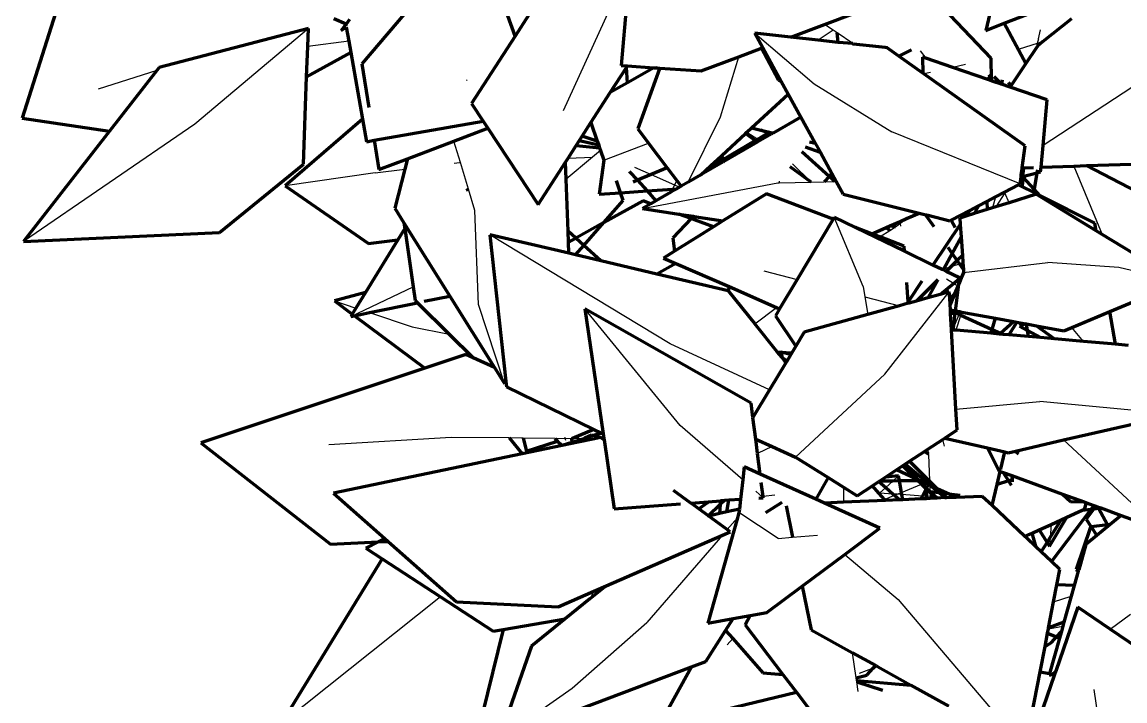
# Model space of a CAD drawing. Header units: millimetres. Extents: x 4307 to 31003, y 2809 to 20009.
# Drawn here: x 6797.6 to 6891.9, y 7904.8 to 7962.8 of the extents above; entities that cross this region are included whole.
import ezdxf

# ---------------------------------------------------------------- set-up
doc = ezdxf.new("R2010")
doc.units = ezdxf.units.MM
doc.layers.add('ProfileEdges', color=7, linetype='Continuous')

msp = doc.modelspace()

# ---------------------------------------------------------------- linework, layer by layer
for p, q in [((6843.88, 7955.271), (6848.56, 7965.477)), ((6866.927, 7962.119), (6866.183, 7962.619)), ((6822.078, 7962.285), (6812.373, 7954.099)), ((6860.224, 7961.874), (6865.312, 7957.56)), ((6866.927, 7962.119), (6865.645, 7961.275)), ((6867.262, 7961.894), (6866.927, 7962.119)), ((6868.624, 7960.979), (6867.262, 7961.894)), ((6884.48, 7961.396), (6884.665, 7962.156)), ((6825.532, 7961.18), (6822.021, 7960.739)), ((6884.381, 7960.984), (6882.832, 7960.501)), ((6884.381, 7960.984), (6884.284, 7960.583)), ((6884.48, 7961.396), (6884.381, 7960.984)), ((6884.837, 7961.126), (6884.381, 7960.984)), ((6857.313, 7954.738), (6858.861, 7959.863)), ((6874.357, 7960.378), (6874.846, 7959.741)), ((6809.129, 7958.695), (6804.116, 7957.08)), ((6878.251, 7959.195), (6877.151, 7958.948)), ((6835.653, 7957.876), (6835.597, 7957.823)), ((6875.265, 7958.524), (6874.694, 7958.395)), ((6875.629, 7957.838), (6875.364, 7957.92)), ((6865.312, 7957.56), (6871.961, 7953.461)), ((6892.472, 7957.246), (6884.871, 7952.293)), ((6812.373, 7954.099), (6797.71, 7944.085)), ((6854.541, 7949.154), (6857.313, 7954.738)), ((6859.554, 7953.405), (6860.497, 7952.829)), ((6882.914, 7948.998), (6871.961, 7953.461)), ((6835.064, 7950.822), (6834.506, 7952.656)), ((6847.328, 7951.035), (6851.154, 7952.483)), ((6860.497, 7952.829), (6860.699, 7952.706)), ((6846.349, 7951.28), (6844.107, 7949.393)), ((6844.272, 7951.196), (6846.349, 7951.28)), ((6847.043, 7951.864), (6846.349, 7951.28)), ((6827.788, 7949.937), (6830.306, 7950.245)), ((6834.524, 7950.763), (6834.987, 7950.819)), ((6834.987, 7950.819), (6835.064, 7950.822)), ((6835.752, 7948.563), (6835.064, 7950.822)), ((6849.962, 7950.418), (6851.361, 7949.8)), ((6863.454, 7950.707), (6865.048, 7949.147)), ((6887.5, 7950.52), (6889.936, 7944.677)), ((6827.788, 7949.937), (6820.091, 7948.822)), ((6851.361, 7949.8), (6853.379, 7948.909)), ((6853.569, 7949.28), (6853.379, 7948.909)), ((6836.315, 7946.715), (6835.752, 7948.563)), ((6850.641, 7946.904), (6862.205, 7949.08)), ((6853.19, 7948.539), (6853.07, 7948.305)), ((6853.379, 7948.909), (6853.19, 7948.539)), ((6853.379, 7948.909), (6853.797, 7948.724)), ((6862.205, 7949.08), (6862.325, 7949.083)), ((6862.317, 7949.226), (6862.325, 7949.083)), ((6862.325, 7949.083), (6865.048, 7949.147)), ((6865.048, 7949.147), (6866.155, 7949.173)), ((6866.155, 7949.173), (6867.071, 7949.195)), ((6867.071, 7949.195), (6867.202, 7949.198)), ((6880.799, 7947.887), (6880.56, 7946.955)), ((6881.609, 7948.239), (6880.837, 7947.041)), ((6881.609, 7948.239), (6881.582, 7948.299)), ((6881.983, 7947.397), (6881.609, 7948.239)), ((6836.627, 7938.695), (6836.315, 7946.715)), ((6869.505, 7940.235), (6867.014, 7946.153)), ((6872.684, 7945.625), (6872.373, 7945.383)), ((6872.684, 7945.625), (6872.665, 7945.796)), ((6873.206, 7946.031), (6872.684, 7945.625)), ((6872.711, 7945.377), (6872.684, 7945.625)), ((6853.008, 7935.336), (6837.586, 7944.662)), ((6870.825, 7944.516), (6870.375, 7944.799)), ((6871.765, 7944.994), (6870.948, 7944.469)), ((6872.263, 7945.313), (6871.765, 7944.994)), ((6872.373, 7945.383), (6872.263, 7945.313)), ((6876.238, 7941.696), (6876.386, 7941.745)), ((6876.386, 7941.745), (6877.033, 7941.959)), ((6877.033, 7941.959), (6877.719, 7942.186)), ((6877.719, 7942.186), (6878.02, 7942.286)), ((6878.079, 7941.425), (6885.294, 7942.287)), ((6891.348, 7941.861), (6885.294, 7942.287)), ((6896.606, 7940.613), (6891.348, 7941.861)), ((6860.998, 7941.578), (6863.848, 7940.845)), ((6877.223, 7940.501), (6876.626, 7940.876)), ((6825.693, 7937.672), (6831.029, 7940.221)), ((6869.505, 7940.235), (6869.651, 7939.352)), ((6873.404, 7939.027), (6873.235, 7940.571)), ((6877.591, 7940.271), (6877.223, 7940.501)), ((6824.309, 7939.002), (6826.137, 7938.396)), ((6869.651, 7939.352), (6872.6, 7938.594)), ((6869.651, 7939.352), (6869.902, 7937.846)), ((6871.335, 7932.748), (6876.862, 7939.775)), ((6873.426, 7938.823), (6873.404, 7939.027)), ((6827.311, 7938.007), (6830.945, 7936.803)), ((6838.835, 7931.942), (6836.627, 7938.695)), ((6853.862, 7928.363), (6845.71, 7938.329)), ((6860.236, 7937.038), (6862.077, 7938.457)), ((6877.716, 7937.846), (6877.818, 7938.079)), ((6877.845, 7937.788), (6877.93, 7938.058)), ((6877.213, 7936.694), (6877.716, 7937.846)), ((6877.439, 7936.499), (6877.845, 7937.788)), ((6830.945, 7936.803), (6834.122, 7936.154)), ((6877.139, 7936.525), (6877.213, 7936.694)), ((6888.324, 7935.547), (6887.321, 7936.737)), ((6861.491, 7931.401), (6853.008, 7935.336)), ((6871.335, 7932.748), (6863.716, 7925.671)), ((6877.423, 7929.749), (6884.604, 7930.403)), ((6892.721, 7929.66), (6884.604, 7930.403)), ((6859.199, 7923.721), (6853.862, 7928.363)), ((6834.284, 7927.344), (6823.818, 7926.712)), ((6839.246, 7927.298), (6834.284, 7927.344)), ((6840.429, 7927.287), (6839.246, 7927.298)), ((6843.137, 7927.262), (6840.429, 7927.287)), ((6843.986, 7927.223), (6843.137, 7927.262)), ((6844.579, 7927.218), (6844.079, 7927.253)), ((6845.181, 7927.242), (6844.648, 7927.247)), ((6845.136, 7926.981), (6845.156, 7927.097)), ((6845.156, 7927.097), (6845.181, 7927.242)), ((6845.61, 7927.238), (6845.181, 7927.242)), ((6846.532, 7927.23), (6845.716, 7927.271)), ((6847.338, 7927.222), (6847.22, 7927.223)), ((6876.44, 7926.612), (6876.294, 7927.18)), ((6886.634, 7927.129), (6894.887, 7919.485)), ((6861.704, 7926.578), (6860.466, 7925.985)), ((6875.031, 7926.345), (6875.066, 7925.934)), ((6875.066, 7925.934), (6875.07, 7925.89)), ((6875.07, 7925.89), (6875.168, 7923.633)), ((6872.514, 7924.06), (6872.027, 7923.62)), ((6867.803, 7923.095), (6867.829, 7921.812)), ((6871.423, 7923.075), (6870.887, 7922.591)), ((6872.027, 7923.62), (6871.423, 7923.075)), ((6872.77, 7922.644), (6874.475, 7923.347)), ((6874.475, 7923.347), (6874.552, 7923.379)), ((6874.552, 7923.379), (6874.751, 7923.461)), ((6874.751, 7923.461), (6874.898, 7923.522)), ((6874.898, 7923.522), (6875.168, 7923.633)), ((6875.172, 7923.527), (6875.183, 7923.281)), ((6875.183, 7923.281), (6875.206, 7922.743)), ((6857.3, 7921.928), (6856.15, 7921.77)), ((6860.951, 7922.197), (6860.315, 7922.751)), ((6861.936, 7922.415), (6860.938, 7922.304)), ((6870.887, 7922.591), (6870.842, 7922.594)), ((6870.887, 7922.591), (6870.863, 7922.569)), ((6872.058, 7922.511), (6870.887, 7922.591)), ((6871.32, 7922.046), (6872.182, 7922.401)), ((6872.393, 7922.488), (6872.058, 7922.511)), ((6872.182, 7922.401), (6872.393, 7922.488)), ((6872.393, 7922.488), (6872.77, 7922.644)), ((6872.803, 7922.461), (6872.393, 7922.488)), ((6874.563, 7922.341), (6872.803, 7922.461)), ((6874.909, 7922.317), (6874.563, 7922.341)), ((6875.226, 7922.296), (6874.909, 7922.317)), ((6875.208, 7922.702), (6875.211, 7922.629)), ((6875.211, 7922.629), (6875.226, 7922.296)), ((6875.226, 7922.296), (6875.233, 7922.125)), ((6875.578, 7922.272), (6875.226, 7922.296)), ((6875.7, 7922.264), (6875.578, 7922.272)), ((6876.449, 7922.213), (6875.7, 7922.264)), ((6856.15, 7921.77), (6854.918, 7921.632)), ((6858.75, 7920.481), (6857.882, 7919.48)), ((6862.221, 7918.721), (6858.878, 7920.939)), ((6885.559, 7919.915), (6885.481, 7918.805)), ((6857.471, 7919.006), (6850.996, 7911.538)), ((6862.221, 7918.721), (6863.458, 7918.827)), ((6863.458, 7918.827), (6865.602, 7919.011)), ((6883.449, 7918.77), (6883.651, 7919.045)), ((6885.481, 7918.805), (6885.428, 7918.049)), ((6867.93, 7917.357), (6872.478, 7913.517)), ((6887.918, 7916.041), (6887.704, 7916.069)), ((6833.369, 7913.727), (6819.744, 7902.895)), ((6846.22, 7913.706), (6846.124, 7913.565)), ((6846.48, 7914.205), (6846.22, 7913.706)), ((6872.478, 7913.517), (6883.357, 7900.755)), ((6885.778, 7913.291), (6887.285, 7913.784)), ((6890.62, 7910.959), (6892.357, 7912.263)), ((6844.635, 7905.927), (6850.996, 7911.538)), ((6885.333, 7910.986), (6886.567, 7911.225)), ((6858.349, 7910.169), (6857.862, 7909.628)), ((6868.897, 7906.807), (6868.584, 7908.96)), ((6870.361, 7907.628), (6869.161, 7907.173)), ((6870.73, 7907.768), (6870.361, 7907.628)), ((6885.391, 7907.032), (6885.99, 7907.481)), ((6838.376, 7901.563), (6844.635, 7905.927)), ((6868.93, 7906.576), (6868.897, 7906.807)), ((6868.946, 7906.465), (6868.93, 7906.576)), ((6869.065, 7905.646), (6868.946, 7906.465)), ((6890.187, 7899.399), (6889.24, 7905.804))]:
    msp.add_line(p, q)
at = {"layer": 'ProfileEdges', "lineweight": 211}
for p, q in [((6880.429, 7959.741), (6874.144, 7966.359)), ((6842.185, 7965.428), (6839.738, 7961.629)), ((6831.094, 7964.46), (6826.647, 7959.26)), ((6839.738, 7961.629), (6838.76, 7964.375)), ((6849.287, 7964.626), (6848.8, 7959.112)), ((6880.559, 7964.52), (6879.988, 7962.116)), ((6881.541, 7962.719), (6886.788, 7964.757)), ((6800.457, 7963.581), (6797.598, 7954.621)), ((6866.183, 7962.619), (6868.614, 7963.533)), ((6825.295, 7962.65), (6824.257, 7963.093)), ((6825.295, 7962.65), (6824.879, 7962.1)), ((6825.595, 7963.046), (6825.295, 7962.65)), ((6825.449, 7962.584), (6825.295, 7962.65)), ((6863.301, 7961.534), (6866.183, 7962.619)), ((6879.988, 7962.116), (6881.541, 7962.719)), ((6883.413, 7959.282), (6881.541, 7962.719)), ((6887.295, 7963.107), (6884.837, 7961.126)), ((6822.078, 7962.285), (6809.314, 7958.932)), ((6822.021, 7960.739), (6822.078, 7962.285)), ((6824.879, 7962.1), (6825.316, 7962.399)), ((6825.316, 7962.399), (6825.532, 7961.18)), ((6839.738, 7961.629), (6836.026, 7955.87)), ((6863.301, 7961.534), (6860.224, 7961.874)), ((6860.224, 7961.874), (6860.907, 7960.633)), ((6865.645, 7961.275), (6863.301, 7961.534)), ((6867.351, 7961.086), (6867.262, 7961.894)), ((6821.926, 7958.154), (6822.021, 7960.739)), ((6825.532, 7961.18), (6825.701, 7960.225)), ((6858.861, 7959.863), (6860.813, 7960.598)), ((6860.813, 7960.598), (6860.907, 7960.633)), ((6860.813, 7960.598), (6862.249, 7957.851)), ((6860.907, 7960.633), (6862.499, 7957.741)), ((6867.351, 7961.086), (6865.645, 7961.275)), ((6868.624, 7960.979), (6867.351, 7961.086)), ((6868.624, 7960.979), (6868.66, 7960.942)), ((6870.856, 7960.699), (6868.66, 7960.942)), ((6870.83, 7960.748), (6870.856, 7960.699)), ((6871.374, 7960.642), (6870.856, 7960.699)), ((6871.374, 7960.642), (6871.401, 7960.688)), ((6871.557, 7960.621), (6871.374, 7960.642)), ((6872.552, 7959.915), (6871.557, 7960.621)), ((6884.284, 7960.583), (6883.413, 7959.282)), ((6884.428, 7960.796), (6884.284, 7960.583)), ((6884.837, 7961.126), (6884.428, 7960.796)), ((6821.926, 7958.154), (6825.701, 7960.225)), ((6825.701, 7960.225), (6826.709, 7954.532)), ((6855.641, 7958.651), (6858.861, 7959.863)), ((6873.629, 7960.454), (6872.552, 7959.915)), ((6874.603, 7958.46), (6872.552, 7959.915)), ((6874.568, 7959.836), (6874.603, 7958.46)), ((6874.846, 7959.741), (6874.568, 7959.836)), ((6877.151, 7958.948), (6874.846, 7959.741)), ((6880.459, 7957.927), (6880.429, 7959.741)), ((6809.129, 7958.695), (6805.073, 7953.505)), ((6809.314, 7958.932), (6809.129, 7958.695)), ((6826.647, 7959.26), (6827.251, 7955.514)), ((6847.879, 7956.797), (6849.254, 7958.932)), ((6848.8, 7959.112), (6849.346, 7959.075)), ((6849.254, 7958.932), (6849.346, 7959.075)), ((6849.349, 7957.638), (6849.254, 7958.932)), ((6849.346, 7959.075), (6851.594, 7958.924)), ((6851.594, 7958.924), (6849.349, 7957.638)), ((6852.078, 7958.816), (6850.238, 7953.697)), ((6851.594, 7958.924), (6851.765, 7958.912)), ((6852.078, 7958.816), (6851.765, 7958.912)), ((6851.765, 7958.912), (6852.105, 7958.889)), ((6852.105, 7958.889), (6852.078, 7958.816)), ((6852.105, 7958.889), (6855.641, 7958.651)), ((6880.167, 7957.911), (6877.151, 7958.948)), ((6883.413, 7959.282), (6882.161, 7957.411)), ((6821.653, 7950.686), (6821.926, 7958.154)), ((6862.249, 7957.851), (6862.499, 7957.741)), ((6874.694, 7958.395), (6874.603, 7958.46)), ((6875.364, 7957.92), (6874.694, 7958.395)), ((6883.339, 7952.261), (6875.364, 7957.92)), ((6880.331, 7958.209), (6880.167, 7957.911)), ((6880.461, 7957.81), (6880.167, 7957.911)), ((6880.269, 7958.347), (6880.331, 7958.209)), ((6880.381, 7958.3), (6880.331, 7958.209)), ((6880.331, 7958.209), (6880.459, 7957.927)), ((6880.461, 7957.81), (6880.459, 7957.927)), ((6880.459, 7957.927), (6880.522, 7957.789)), ((6880.522, 7957.789), (6880.461, 7957.81)), ((6881.313, 7957.517), (6880.522, 7957.789)), ((6880.675, 7958.176), (6881.313, 7957.517)), ((6881.374, 7957.882), (6881.313, 7957.517)), ((6849.349, 7957.638), (6847.879, 7956.797)), ((6862.499, 7957.741), (6863.088, 7956.671)), ((6882.06, 7957.26), (6881.313, 7957.517)), ((6882.161, 7957.411), (6881.916, 7957.655)), ((6882.161, 7957.411), (6882.06, 7957.26)), ((6885.231, 7956.17), (6882.06, 7957.26)), ((6836.026, 7955.87), (6837.023, 7954.36)), ((6846.228, 7954.233), (6847.879, 7956.797)), ((6859.955, 7953.776), (6863.088, 7956.671)), ((6863.088, 7956.671), (6864.169, 7954.708)), ((6884.871, 7952.293), (6885.231, 7956.17)), ((6797.598, 7954.621), (6805.073, 7953.505)), ((6826.709, 7954.532), (6820.091, 7948.822)), ((6826.709, 7954.532), (6827.05, 7952.607)), ((6827.701, 7952.722), (6837.023, 7954.36)), ((6837.023, 7954.36), (6837.417, 7953.764)), ((6845.489, 7953.085), (6846.228, 7954.233)), ((6846.228, 7954.233), (6846.769, 7952.658)), ((6864.169, 7954.708), (6861.8, 7953.341)), ((6864.169, 7954.708), (6865.388, 7952.493)), ((6805.073, 7953.505), (6797.71, 7944.085)), ((6834.506, 7952.656), (6837.417, 7953.764)), ((6837.417, 7953.764), (6841.725, 7947.24)), ((6845.233, 7952.688), (6845.489, 7953.085)), ((6846.769, 7952.658), (6845.489, 7953.085)), ((6850.238, 7953.697), (6851.154, 7952.483)), ((6857.413, 7951.428), (6859.447, 7953.307)), ((6859.447, 7953.307), (6859.554, 7953.405)), ((6860.27, 7952.695), (6859.447, 7953.307)), ((6859.554, 7953.405), (6859.955, 7953.776)), ((6859.955, 7953.776), (6860.752, 7953.588)), ((6860.497, 7952.829), (6861.381, 7953.351)), ((6861.645, 7953.251), (6860.699, 7952.706)), ((6861.381, 7953.351), (6860.752, 7953.588)), ((6860.752, 7953.588), (6861.489, 7953.414)), ((6861.381, 7953.351), (6861.489, 7953.414)), ((6861.645, 7953.251), (6861.381, 7953.351)), ((6861.489, 7953.414), (6861.738, 7953.355)), ((6861.738, 7953.355), (6861.645, 7953.251)), ((6861.738, 7953.355), (6861.8, 7953.341)), ((6827.05, 7952.607), (6827.701, 7952.722)), ((6827.701, 7952.722), (6828.105, 7950.221)), ((6830.535, 7951.146), (6834.506, 7952.656)), ((6844.272, 7951.196), (6844.963, 7952.268)), ((6844.963, 7952.268), (6845.233, 7952.688)), ((6844.963, 7952.268), (6846.965, 7952.089)), ((6846.892, 7952.303), (6845.233, 7952.688)), ((6846.769, 7952.658), (6846.892, 7952.303)), ((6846.892, 7952.303), (6846.965, 7952.089)), ((6846.965, 7952.089), (6847.043, 7951.864)), ((6851.154, 7952.483), (6852.74, 7950.38)), ((6857.474, 7951.044), (6860.27, 7952.695)), ((6860.449, 7952.562), (6857.528, 7950.877)), ((6860.27, 7952.695), (6860.497, 7952.829)), ((6860.449, 7952.562), (6860.27, 7952.695)), ((6860.699, 7952.706), (6860.449, 7952.562)), ((6865.842, 7951.669), (6864.564, 7952.151)), ((6864.913, 7952.606), (6865.388, 7952.493)), ((6865.388, 7952.493), (6865.842, 7951.669)), ((6883.093, 7950.367), (6883.339, 7952.261)), ((6884.698, 7950.422), (6884.871, 7952.293)), ((6828.105, 7950.221), (6830.535, 7951.146)), ((6830.535, 7951.146), (6830.306, 7950.245)), ((6844.054, 7950.856), (6844.272, 7951.196)), ((6847.043, 7951.864), (6847.328, 7951.035)), ((6857.035, 7951.078), (6857.413, 7951.428)), ((6857.413, 7951.428), (6857.474, 7951.044)), ((6866.577, 7949.637), (6864.24, 7951.729)), ((6865.842, 7951.669), (6866.815, 7949.901)), ((6814.488, 7944.855), (6821.653, 7950.686)), ((6830.306, 7950.245), (6829.461, 7946.926)), ((6841.725, 7947.24), (6844.054, 7950.856)), ((6844.107, 7949.393), (6844.054, 7950.856)), ((6847.328, 7951.035), (6846.936, 7948.126)), ((6852.74, 7950.38), (6851.361, 7949.8)), ((6852.74, 7950.38), (6853.569, 7949.28)), ((6857.502, 7950.862), (6855.634, 7949.784)), ((6855.634, 7949.784), (6856.477, 7950.563)), ((6856.477, 7950.563), (6857.035, 7951.078)), ((6856.477, 7950.563), (6856.644, 7950.555)), ((6856.644, 7950.555), (6857.328, 7950.958)), ((6857.328, 7950.958), (6857.035, 7951.078)), ((6857.328, 7950.958), (6857.474, 7951.044)), ((6857.498, 7950.889), (6857.328, 7950.958)), ((6857.474, 7951.044), (6857.498, 7950.889)), ((6857.498, 7950.889), (6857.502, 7950.862)), ((6857.528, 7950.877), (6857.498, 7950.889)), ((6857.528, 7950.877), (6857.502, 7950.862)), ((6865.048, 7949.147), (6863.27, 7950.467)), ((6883.015, 7949.77), (6883.084, 7950.299)), ((6883.084, 7950.299), (6883.233, 7950.371)), ((6883.084, 7950.299), (6883.093, 7950.367)), ((6883.093, 7950.367), (6883.233, 7950.371)), ((6883.148, 7949.623), (6883.233, 7950.371)), ((6883.233, 7950.371), (6884.065, 7950.4)), ((6884.662, 7950.03), (6884.698, 7950.422)), ((6884.698, 7950.422), (6887.5, 7950.52)), ((6887.5, 7950.52), (6888.594, 7950.558)), ((6888.594, 7950.558), (6896.24, 7950.823)), ((6888.594, 7950.558), (6897.453, 7945.973)), ((6844.267, 7944.972), (6844.107, 7949.393)), ((6849.499, 7950.067), (6850.193, 7949.308)), ((6850.193, 7949.308), (6849.844, 7949.161)), ((6851.361, 7949.8), (6850.193, 7949.308)), ((6850.193, 7949.308), (6851.026, 7948.396)), ((6853.569, 7949.28), (6853.93, 7948.801)), ((6855.634, 7949.784), (6854.541, 7949.154)), ((6866.577, 7949.637), (6866.155, 7949.173)), ((6866.815, 7949.901), (6866.577, 7949.637)), ((6867.071, 7949.195), (6866.577, 7949.637)), ((6866.815, 7949.901), (6867.202, 7949.198)), ((6882.914, 7948.998), (6882.99, 7949.581)), ((6882.99, 7949.581), (6883.015, 7949.77)), ((6882.99, 7949.581), (6883.148, 7949.623)), ((6883.148, 7949.623), (6883.015, 7949.77)), ((6883.127, 7948.753), (6883.182, 7949.585)), ((6883.148, 7949.623), (6884.356, 7949.948)), ((6883.182, 7949.585), (6883.148, 7949.623)), ((6884.106, 7948.564), (6883.182, 7949.585)), ((6884.356, 7949.948), (6884.106, 7948.564)), ((6884.4, 7950.192), (6884.356, 7949.948)), ((6884.356, 7949.948), (6884.662, 7950.03)), ((6820.091, 7948.822), (6827.211, 7943.919)), ((6835.752, 7948.563), (6835.547, 7948.449)), ((6848.765, 7948.247), (6848.422, 7949.251)), ((6848.765, 7948.247), (6851.026, 7948.396)), ((6851.026, 7948.396), (6853.19, 7948.539)), ((6851.026, 7948.396), (6851.786, 7947.565)), ((6853.513, 7948.561), (6853.07, 7948.305)), ((6853.19, 7948.539), (6853.513, 7948.561)), ((6853.797, 7948.724), (6853.513, 7948.561)), ((6853.93, 7948.801), (6853.797, 7948.724)), ((6854.541, 7949.154), (6853.93, 7948.801)), ((6867.202, 7949.198), (6867.786, 7948.137)), ((6881.582, 7948.299), (6882.78, 7948.928)), ((6882.78, 7948.928), (6882.914, 7948.998)), ((6883.127, 7948.753), (6882.78, 7948.928)), ((6884.055, 7948.286), (6883.127, 7948.753)), ((6884.106, 7948.564), (6884.055, 7948.286)), ((6884.609, 7948.007), (6884.106, 7948.564)), ((6846.936, 7948.126), (6848.765, 7948.247)), ((6847.323, 7945.698), (6848.989, 7947.594)), ((6850.681, 7947.558), (6847.323, 7945.698)), ((6848.989, 7947.594), (6848.765, 7948.247)), ((6851.347, 7947.311), (6850.681, 7947.558)), ((6851.786, 7947.565), (6851.347, 7947.311)), ((6853.07, 7948.305), (6851.786, 7947.565)), ((6861.228, 7948.163), (6857.513, 7945.843)), ((6866.922, 7945.999), (6861.228, 7948.163)), ((6867.786, 7948.137), (6874.294, 7946.505)), ((6879.357, 7947.13), (6880.063, 7947.501)), ((6880.063, 7947.501), (6880.799, 7947.887)), ((6880.063, 7947.501), (6880.086, 7946.808)), ((6880.799, 7947.887), (6881.582, 7948.299)), ((6881.983, 7947.397), (6880.837, 7947.041)), ((6884.295, 7948.114), (6881.983, 7947.397)), ((6884.609, 7948.007), (6884.055, 7948.286)), ((6889.412, 7944.996), (6884.295, 7948.114)), ((6889.3, 7945.646), (6884.609, 7948.007)), ((6829.461, 7946.926), (6830.235, 7945.689)), ((6851.347, 7947.311), (6850.641, 7946.904)), ((6850.641, 7946.904), (6853.743, 7946.425)), ((6873.206, 7946.031), (6874.294, 7946.505)), ((6874.294, 7946.505), (6874.842, 7946.368)), ((6877.01, 7945.897), (6878.61, 7946.737)), ((6878.61, 7946.737), (6878.279, 7946.247)), ((6878.992, 7946.469), (6878.279, 7946.247)), ((6878.61, 7946.737), (6879.357, 7947.13)), ((6879.357, 7947.13), (6878.992, 7946.469)), ((6880.086, 7946.808), (6878.992, 7946.469)), ((6880.56, 7946.955), (6880.086, 7946.808)), ((6880.837, 7947.041), (6880.56, 7946.955)), ((6830.235, 7945.689), (6830.305, 7945.205)), ((6830.235, 7945.689), (6834.154, 7939.425)), ((6847.323, 7945.698), (6844.929, 7944.372)), ((6845.613, 7943.753), (6847.323, 7945.698)), ((6854.788, 7946.038), (6853.224, 7944.39)), ((6854.788, 7946.038), (6853.743, 7946.425)), ((6853.743, 7946.425), (6854.975, 7946.235)), ((6854.975, 7946.235), (6854.788, 7946.038)), ((6855.073, 7945.932), (6854.788, 7946.038)), ((6854.975, 7946.235), (6855.042, 7946.224)), ((6855.073, 7945.932), (6855.042, 7946.224)), ((6855.042, 7946.224), (6857.513, 7945.843)), ((6856.695, 7945.332), (6855.073, 7945.932)), ((6857.513, 7945.843), (6856.695, 7945.332)), ((6866.922, 7945.999), (6863.848, 7940.845)), ((6867.014, 7946.153), (6866.922, 7945.999)), ((6868.845, 7945.268), (6867.014, 7946.153)), ((6871.781, 7945.411), (6872.665, 7945.796)), ((6872.665, 7945.796), (6873.206, 7946.031)), ((6874.914, 7946.242), (6874.842, 7946.368)), ((6874.842, 7946.368), (6874.911, 7946.351)), ((6874.911, 7946.351), (6874.914, 7946.242)), ((6874.911, 7946.351), (6875.042, 7946.318)), ((6874.914, 7946.242), (6875.042, 7946.318)), ((6875.56, 7945.323), (6874.914, 7946.242)), ((6875.042, 7946.318), (6876.916, 7945.848)), ((6877.796, 7945.532), (6875.46, 7942.072)), ((6876.916, 7945.848), (6877.01, 7945.897)), ((6877.361, 7945.289), (6877.01, 7945.897)), ((6878.279, 7946.247), (6877.758, 7946.086)), ((6877.758, 7946.086), (6877.796, 7945.532)), ((6877.796, 7945.532), (6877.871, 7944.438)), ((6889.412, 7944.996), (6889.3, 7945.646)), ((6797.71, 7944.085), (6814.488, 7944.855)), ((6830.305, 7945.205), (6829.707, 7944.228)), ((6830.305, 7945.205), (6831.029, 7940.221)), ((6837.586, 7944.662), (6838.962, 7932.143)), ((6844.336, 7943.074), (6837.586, 7944.662)), ((6844.302, 7944.025), (6844.267, 7944.972)), ((6844.929, 7944.372), (6844.267, 7944.972)), ((6856.695, 7945.332), (6855.236, 7944.421)), ((6870.238, 7944.739), (6868.845, 7945.268)), ((6873.022, 7943.25), (6868.845, 7945.268)), ((6870.238, 7944.739), (6870.375, 7944.799)), ((6870.825, 7944.516), (6870.238, 7944.739)), ((6870.375, 7944.799), (6871.457, 7945.27)), ((6871.457, 7945.27), (6871.781, 7945.411)), ((6871.765, 7944.994), (6871.457, 7945.27)), ((6872.263, 7945.313), (6871.781, 7945.411)), ((6889.936, 7944.677), (6889.412, 7944.996)), ((6896.606, 7940.613), (6889.936, 7944.677)), ((6829.707, 7944.228), (6826.957, 7939.736)), ((6827.211, 7943.919), (6829.707, 7944.228)), ((6844.929, 7944.372), (6844.302, 7944.025)), ((6844.336, 7943.074), (6844.302, 7944.025)), ((6844.901, 7942.942), (6845.613, 7943.753)), ((6845.613, 7943.753), (6844.929, 7944.372)), ((6847.072, 7942.431), (6845.613, 7943.753)), ((6853.224, 7944.39), (6853.383, 7943.264)), ((6854.869, 7944.192), (6853.383, 7943.264)), ((6854.812, 7944.255), (6854.869, 7944.192)), ((6855.236, 7944.421), (6854.869, 7944.192)), ((6855.236, 7944.421), (6855.228, 7944.488)), ((6870.948, 7944.469), (6870.825, 7944.516)), ((6872.99, 7943.693), (6870.948, 7944.469)), ((6873.022, 7943.25), (6872.99, 7943.693)), ((6877.871, 7944.438), (6877.114, 7943.065)), ((6877.871, 7944.438), (6877.978, 7942.898)), ((6844.901, 7942.942), (6844.336, 7943.074)), ((6847.072, 7942.431), (6844.901, 7942.942)), ((6853.383, 7943.264), (6852.432, 7942.67)), ((6852.432, 7942.67), (6853.475, 7942.215)), ((6875.46, 7942.072), (6873.022, 7943.25)), ((6877.114, 7943.065), (6876.386, 7941.745)), ((6877.114, 7943.065), (6876.765, 7943.573)), ((6877.533, 7942.457), (6877.114, 7943.065)), ((6877.978, 7942.898), (6877.533, 7942.457)), ((6877.978, 7942.898), (6878.02, 7942.286)), ((6851.869, 7941.303), (6847.072, 7942.431)), ((6853.475, 7942.215), (6851.869, 7941.303)), ((6853.475, 7942.215), (6858.032, 7940.225)), ((6876.238, 7941.696), (6875.46, 7942.072)), ((6876.386, 7941.745), (6876.333, 7941.65)), ((6877.033, 7941.959), (6876.595, 7941.523)), ((6877.533, 7942.457), (6877.033, 7941.959)), ((6877.719, 7942.186), (6877.533, 7942.457)), ((6878.061, 7941.69), (6877.719, 7942.186)), ((6878.02, 7942.286), (6878.061, 7941.69)), ((6857.97, 7939.867), (6851.869, 7941.303)), ((6863.848, 7940.845), (6862.352, 7938.338)), ((6875.876, 7940.808), (6874.055, 7938.997)), ((6875.876, 7940.808), (6875.017, 7939.264)), ((6876.333, 7941.65), (6876.238, 7941.696)), ((6876.595, 7941.523), (6876.333, 7941.65)), ((6877.729, 7940.975), (6876.595, 7941.523)), ((6877.223, 7940.501), (6877.721, 7940.912)), ((6877.937, 7941.09), (6877.665, 7940.447)), ((6877.665, 7940.447), (6877.721, 7940.912)), ((6877.721, 7940.912), (6877.937, 7941.09)), ((6877.721, 7940.912), (6877.729, 7940.975)), ((6878.079, 7941.425), (6877.937, 7941.09)), ((6878.061, 7941.69), (6878.079, 7941.425)), ((6831.029, 7940.221), (6831.201, 7939.036)), ((6858.032, 7940.225), (6857.97, 7939.867)), ((6857.97, 7939.867), (6860.236, 7937.038)), ((6858.032, 7940.225), (6862.077, 7938.457)), ((6873.336, 7938.927), (6873.235, 7940.571)), ((6874.524, 7940.687), (6873.404, 7939.027)), ((6876.079, 7939.558), (6877.223, 7940.501)), ((6877.591, 7940.271), (6877.311, 7939.61)), ((6877.389, 7938.158), (6877.665, 7940.447)), ((6877.665, 7940.447), (6877.591, 7940.271)), ((6890.596, 7938.104), (6896.606, 7940.613)), ((6826.957, 7939.736), (6824.309, 7939.002)), ((6824.309, 7939.002), (6825.82, 7937.879)), ((6826.957, 7939.736), (6826.137, 7938.396)), ((6831.201, 7939.036), (6831.388, 7938.852)), ((6831.97, 7938.972), (6834.154, 7939.425)), ((6834.154, 7939.425), (6837.974, 7933.319)), ((6873.404, 7939.027), (6873.336, 7938.927)), ((6873.345, 7938.801), (6873.336, 7938.927)), ((6874.055, 7938.997), (6873.426, 7938.823)), ((6875.017, 7939.264), (6874.055, 7938.997)), ((6876.079, 7939.558), (6875.017, 7939.264)), ((6876.862, 7939.775), (6876.079, 7939.558)), ((6876.893, 7939.227), (6876.862, 7939.775)), ((6876.893, 7939.227), (6877.311, 7939.61)), ((6876.923, 7938.693), (6876.893, 7939.227)), ((6877.311, 7939.61), (6876.923, 7938.693)), ((6826.137, 7938.396), (6825.82, 7937.879)), ((6826.01, 7937.738), (6827.311, 7938.007)), ((6827.311, 7938.007), (6831.388, 7938.852)), ((6831.388, 7938.852), (6834.122, 7936.154)), ((6859.914, 7930.283), (6845.71, 7938.329)), ((6845.71, 7938.329), (6847.277, 7927.641)), ((6862.352, 7938.338), (6861.995, 7937.739)), ((6862.077, 7938.457), (6862.352, 7938.338)), ((6872.6, 7938.594), (6869.902, 7937.846)), ((6873.345, 7938.801), (6872.6, 7938.594)), ((6873.426, 7938.823), (6873.345, 7938.801)), ((6876.948, 7938.239), (6876.923, 7938.693)), ((6876.951, 7938.192), (6876.948, 7938.239)), ((6876.948, 7938.239), (6877.389, 7938.158)), ((6876.966, 7937.912), (6876.951, 7938.192)), ((6876.951, 7938.192), (6877.371, 7938.009)), ((6876.966, 7937.912), (6877.371, 7938.009)), ((6877.213, 7936.694), (6877.371, 7938.009)), ((6877.371, 7938.009), (6877.389, 7938.158)), ((6877.371, 7938.009), (6877.731, 7938.095)), ((6877.371, 7938.009), (6877.716, 7937.846)), ((6877.389, 7938.158), (6877.731, 7938.095)), ((6877.731, 7938.095), (6877.818, 7938.079)), ((6877.818, 7938.079), (6877.93, 7938.058)), ((6877.93, 7938.058), (6880.818, 7937.526)), ((6887.321, 7936.737), (6890.596, 7938.104)), ((6891.076, 7935.306), (6890.596, 7938.104)), ((6825.82, 7937.879), (6825.693, 7937.672)), ((6825.693, 7937.672), (6826.01, 7937.738)), ((6826.01, 7937.738), (6832.028, 7933.262)), ((6862.153, 7934.646), (6860.236, 7937.038)), ((6861.995, 7937.739), (6863.739, 7935.144)), ((6869.902, 7937.846), (6864.456, 7936.337)), ((6877.044, 7936.533), (6876.966, 7937.912)), ((6877.716, 7937.846), (6877.845, 7937.788)), ((6877.845, 7937.788), (6880.529, 7936.573)), ((6880.529, 7936.573), (6880.818, 7937.526)), ((6880.818, 7937.526), (6882.353, 7937.243)), ((6881.237, 7936.252), (6882.353, 7937.243)), ((6882.619, 7937.193), (6881.951, 7936.104)), ((6882.353, 7937.243), (6882.619, 7937.193)), ((6882.619, 7937.193), (6883.362, 7937.057)), ((6883.362, 7937.057), (6882.868, 7936.859)), ((6883.362, 7937.057), (6883.464, 7937.038)), ((6883.552, 7936.479), (6883.464, 7937.038)), ((6883.464, 7937.038), (6884.326, 7936.879)), ((6834.122, 7936.154), (6836.148, 7934.156)), ((6864.456, 7936.337), (6863.739, 7935.144)), ((6877.423, 7929.749), (6877.044, 7936.533)), ((6877.139, 7936.525), (6877.044, 7936.533)), ((6877.192, 7936.52), (6877.139, 7936.525)), ((6877.192, 7936.52), (6877.213, 7936.694)), ((6877.439, 7936.499), (6877.192, 7936.52)), ((6880.427, 7936.237), (6877.439, 7936.499)), ((6880.427, 7936.237), (6880.529, 7936.573)), ((6881.149, 7936.174), (6880.427, 7936.237)), ((6880.529, 7936.573), (6881.237, 7936.252)), ((6881.149, 7936.174), (6881.237, 7936.252)), ((6881.472, 7936.146), (6881.149, 7936.174)), ((6881.237, 7936.252), (6881.472, 7936.146)), ((6881.951, 7936.104), (6881.472, 7936.146)), ((6883.634, 7935.957), (6881.951, 7936.104)), ((6882.868, 7936.859), (6883.552, 7936.479)), ((6883.552, 7936.479), (6884.652, 7935.868)), ((6883.634, 7935.957), (6883.552, 7936.479)), ((6884.326, 7936.879), (6885.845, 7935.764)), ((6884.326, 7936.879), (6886.638, 7936.452)), ((6886.638, 7936.452), (6887.321, 7936.737)), ((6863.739, 7935.144), (6863.391, 7934.564)), ((6884.652, 7935.868), (6883.634, 7935.957)), ((6885.845, 7935.764), (6884.652, 7935.868)), ((6888.324, 7935.547), (6885.845, 7935.764)), ((6891.076, 7935.306), (6888.324, 7935.547)), ((6892.186, 7935.209), (6891.076, 7935.306)), ((6835.545, 7934.433), (6832.028, 7933.262)), ((6836.148, 7934.156), (6835.545, 7934.433)), ((6862.153, 7934.646), (6862.46, 7934.626)), ((6862.563, 7934.177), (6862.153, 7934.646)), ((6862.46, 7934.626), (6862.563, 7934.177)), ((6863.303, 7934.417), (6862.46, 7934.626)), ((6862.46, 7934.626), (6863.391, 7934.564)), ((6862.563, 7934.177), (6862.99, 7933.896)), ((6862.889, 7933.728), (6862.563, 7934.177)), ((6863.303, 7934.417), (6862.99, 7933.896)), ((6863.391, 7934.564), (6863.303, 7934.417)), ((6832.028, 7933.262), (6812.892, 7926.895)), ((6837.974, 7933.319), (6836.148, 7934.156)), ((6837.974, 7933.319), (6838.835, 7931.942)), ((6862.889, 7933.728), (6861.491, 7931.401)), ((6862.99, 7933.896), (6862.889, 7933.728)), ((6838.835, 7931.942), (6838.962, 7932.143)), ((6838.962, 7932.143), (6839.015, 7931.662)), ((6839.015, 7931.662), (6846.469, 7928.034)), ((6861.491, 7931.401), (6860.074, 7929.04)), ((6860.074, 7929.04), (6859.914, 7930.283)), ((6877.522, 7927.991), (6877.423, 7929.749)), ((6860.309, 7927.207), (6860.074, 7929.04)), ((6886.634, 7927.129), (6893.395, 7928.677)), ((6846.469, 7928.034), (6844.648, 7927.247)), ((6847.133, 7927.711), (6846.445, 7927.498)), ((6846.469, 7928.034), (6847.133, 7927.711)), ((6847.133, 7927.711), (6847.277, 7927.641)), ((6847.277, 7927.641), (6847.334, 7927.249)), ((6876.468, 7927.295), (6877.522, 7927.991)), ((6812.892, 7926.895), (6823.953, 7918.22)), ((6839.246, 7927.298), (6840.353, 7925.944)), ((6843.755, 7926.652), (6840.353, 7925.944)), ((6840.429, 7927.287), (6840.72, 7926.174)), ((6840.72, 7926.174), (6843.375, 7927.027)), ((6843.137, 7927.262), (6843.375, 7927.027)), ((6843.375, 7927.027), (6843.755, 7926.652)), ((6844.597, 7926.924), (6843.755, 7926.652)), ((6844.603, 7926.828), (6843.755, 7926.652)), ((6843.986, 7927.223), (6844.079, 7927.253)), ((6844.648, 7927.247), (6844.579, 7927.218)), ((6844.579, 7927.218), (6844.597, 7926.924)), ((6845.156, 7927.097), (6844.597, 7926.924)), ((6844.597, 7926.924), (6844.603, 7926.828)), ((6845.128, 7926.938), (6844.603, 7926.828)), ((6846.532, 7927.23), (6845.128, 7926.938)), ((6845.128, 7926.938), (6845.136, 7926.981)), ((6845.61, 7927.238), (6845.136, 7926.981)), ((6845.61, 7927.238), (6845.156, 7927.097)), ((6845.65, 7927.238), (6845.61, 7927.238)), ((6845.716, 7927.271), (6845.65, 7927.238)), ((6846.268, 7927.547), (6845.716, 7927.271)), ((6846.445, 7927.498), (6845.716, 7927.271)), ((6846.445, 7927.498), (6846.268, 7927.547)), ((6847.054, 7927.327), (6846.445, 7927.498)), ((6847.054, 7927.327), (6846.532, 7927.23)), ((6847.092, 7927.317), (6847.054, 7927.327)), ((6847.334, 7927.249), (6847.092, 7927.317)), ((6847.22, 7927.223), (6847.092, 7927.317)), ((6847.352, 7927.128), (6847.22, 7927.223)), ((6847.334, 7927.249), (6847.338, 7927.222)), ((6847.338, 7927.222), (6847.352, 7927.128)), ((6847.352, 7927.128), (6848.212, 7921.259)), ((6860.309, 7927.207), (6861.704, 7926.578)), ((6860.466, 7925.985), (6860.309, 7927.207)), ((6875.031, 7926.345), (6876.294, 7927.18)), ((6876.294, 7927.18), (6876.468, 7927.295)), ((6876.468, 7927.295), (6880.113, 7926.45)), ((6882.51, 7926.186), (6886.634, 7927.129)), ((6840.353, 7925.944), (6824.226, 7922.589)), ((6860.692, 7924.221), (6860.466, 7925.985)), ((6861.704, 7926.578), (6863.716, 7925.671)), ((6873.468, 7925.314), (6874.737, 7926.151)), ((6874.737, 7926.151), (6875.031, 7926.345)), ((6874.737, 7926.151), (6875.066, 7925.934)), ((6875.066, 7925.934), (6875.105, 7925.909)), ((6880.113, 7926.45), (6881.113, 7924.476)), ((6880.113, 7926.45), (6881.617, 7926.102)), ((6881.269, 7924.663), (6881.617, 7926.102)), ((6881.617, 7926.102), (6881.879, 7926.041)), ((6881.879, 7926.041), (6882.51, 7926.186)), ((6882.51, 7926.186), (6882.763, 7925.955)), ((6859.327, 7924.838), (6859.199, 7923.721)), ((6860.692, 7924.221), (6859.327, 7924.838)), ((6863.716, 7925.671), (6866.491, 7923.922)), ((6872.346, 7924.573), (6872.865, 7924.915)), ((6872.865, 7924.915), (6873.08, 7925.057)), ((6874.002, 7923.807), (6872.865, 7924.915)), ((6873.08, 7925.057), (6873.468, 7925.314)), ((6873.08, 7925.057), (6873.33, 7924.567)), ((6874.738, 7923.657), (6873.08, 7925.057)), ((6875.123, 7923.662), (6873.468, 7925.314)), ((6865.448, 7922.072), (6860.692, 7924.221)), ((6866.491, 7923.922), (6865.448, 7922.072)), ((6866.491, 7923.922), (6867.803, 7923.095)), ((6870.88, 7923.604), (6871.413, 7923.956)), ((6871.413, 7923.956), (6872.346, 7924.573)), ((6872.514, 7924.06), (6871.413, 7923.956)), ((6874.002, 7923.807), (6872.346, 7924.573)), ((6872.592, 7923.628), (6872.514, 7924.06)), ((6873.33, 7924.567), (6874.21, 7923.712)), ((6874.165, 7923.649), (6874.002, 7923.807)), ((6874.21, 7923.712), (6874.002, 7923.807)), ((6880.945, 7923.323), (6881.215, 7924.439)), ((6881.113, 7924.476), (6881.215, 7924.439)), ((6881.215, 7924.439), (6881.468, 7924.347)), ((6881.254, 7924.602), (6881.269, 7924.663)), ((6881.269, 7924.663), (6881.288, 7924.633)), ((6881.468, 7924.347), (6881.922, 7923.626)), ((6881.468, 7924.347), (6882.204, 7924.08)), ((6882.204, 7924.08), (6882.223, 7923.719)), ((6882.204, 7924.08), (6886.534, 7922.512)), ((6859.199, 7923.721), (6859.007, 7922.053)), ((6860.938, 7922.304), (6860.786, 7923.483)), ((6867.803, 7923.095), (6868.983, 7922.351)), ((6868.983, 7922.351), (6870.296, 7923.218)), ((6870.296, 7923.218), (6870.85, 7923.584)), ((6870.842, 7922.594), (6870.296, 7923.218)), ((6870.85, 7923.584), (6870.88, 7923.604)), ((6870.85, 7923.584), (6871.423, 7923.075)), ((6872.027, 7923.62), (6870.88, 7923.604)), ((6871.423, 7923.075), (6872.058, 7922.511)), ((6872.592, 7923.628), (6872.027, 7923.62)), ((6874.165, 7923.649), (6872.592, 7923.628)), ((6872.77, 7922.644), (6872.592, 7923.628)), ((6874.272, 7923.651), (6874.165, 7923.649)), ((6874.475, 7923.347), (6874.165, 7923.649)), ((6874.21, 7923.712), (6874.272, 7923.651)), ((6874.339, 7923.652), (6874.272, 7923.651)), ((6874.272, 7923.651), (6874.552, 7923.379)), ((6874.738, 7923.657), (6874.339, 7923.652)), ((6874.751, 7923.461), (6874.339, 7923.652)), ((6874.878, 7922.954), (6874.475, 7923.347)), ((6874.552, 7923.379), (6874.915, 7923.026)), ((6874.563, 7922.341), (6874.878, 7922.954)), ((6875.123, 7923.662), (6874.738, 7923.657)), ((6874.898, 7923.522), (6874.738, 7923.657)), ((6875.088, 7923.362), (6874.751, 7923.461)), ((6874.878, 7922.954), (6874.915, 7923.026)), ((6875.126, 7922.712), (6874.878, 7922.954)), ((6875.088, 7923.362), (6874.898, 7923.522)), ((6874.915, 7923.026), (6875.088, 7923.362)), ((6874.915, 7923.026), (6875.206, 7922.743)), ((6875.088, 7923.362), (6875.172, 7923.527)), ((6875.183, 7923.281), (6875.088, 7923.362)), ((6875.168, 7923.633), (6875.123, 7923.662)), ((6875.243, 7923.664), (6875.168, 7923.633)), ((6875.202, 7923.584), (6875.168, 7923.633)), ((6875.172, 7923.527), (6875.202, 7923.584)), ((6875.234, 7923.238), (6875.183, 7923.281)), ((6875.202, 7923.584), (6875.243, 7923.664)), ((6875.819, 7922.968), (6875.202, 7923.584)), ((6875.987, 7922.602), (6875.234, 7923.238)), ((6875.819, 7922.968), (6875.234, 7923.238)), ((6876.214, 7922.574), (6875.819, 7922.968)), ((6876.847, 7922.493), (6875.819, 7922.968)), ((6880.513, 7921.531), (6880.945, 7923.323)), ((6881.922, 7923.626), (6880.945, 7923.323)), ((6882.223, 7923.719), (6881.922, 7923.626)), ((6881.922, 7923.626), (6882.146, 7923.27)), ((6882.282, 7923.738), (6882.223, 7923.719)), ((6882.223, 7923.719), (6882.231, 7923.564)), ((6824.226, 7922.589), (6828.616, 7918.711)), ((6854.768, 7921.741), (6853.273, 7922.827)), ((6856.254, 7921.851), (6857.3, 7921.928)), ((6857.639, 7921.953), (6857.273, 7921.608)), ((6857.3, 7921.928), (6857.273, 7921.608)), ((6857.639, 7921.953), (6857.3, 7921.928)), ((6858.026, 7921.981), (6857.639, 7921.953)), ((6857.83, 7920.982), (6858.026, 7921.981)), ((6859.007, 7922.053), (6858.026, 7921.981)), ((6859.007, 7922.053), (6858.912, 7921.231)), ((6860.589, 7922.17), (6860.951, 7922.197)), ((6860.951, 7922.197), (6860.938, 7922.304)), ((6866.178, 7921.743), (6865.448, 7922.072)), ((6871.393, 7921.963), (6867.829, 7921.812)), ((6870.863, 7922.569), (6870.842, 7922.594)), ((6871.32, 7922.046), (6870.863, 7922.569)), ((6871.393, 7921.963), (6871.32, 7922.046)), ((6872.618, 7922.014), (6871.393, 7921.963)), ((6872.058, 7922.511), (6872.182, 7922.401)), ((6872.182, 7922.401), (6872.618, 7922.014)), ((6872.881, 7922.026), (6872.618, 7922.014)), ((6872.803, 7922.461), (6872.77, 7922.644)), ((6872.881, 7922.026), (6872.803, 7922.461)), ((6874.435, 7922.091), (6872.881, 7922.026)), ((6874.435, 7922.091), (6874.563, 7922.341)), ((6874.908, 7922.111), (6874.435, 7922.091)), ((6874.909, 7922.317), (6874.908, 7922.111)), ((6875.233, 7922.125), (6874.908, 7922.111)), ((6874.912, 7922.739), (6874.909, 7922.317)), ((6875.126, 7922.712), (6874.912, 7922.739)), ((6875.208, 7922.702), (6875.126, 7922.712)), ((6875.211, 7922.629), (6875.126, 7922.712)), ((6875.206, 7922.743), (6875.208, 7922.702)), ((6875.255, 7922.696), (6875.208, 7922.702)), ((6875.578, 7922.272), (6875.211, 7922.629)), ((6875.708, 7922.145), (6875.233, 7922.125)), ((6875.255, 7922.696), (6875.7, 7922.264)), ((6875.987, 7922.602), (6875.255, 7922.696)), ((6875.708, 7922.145), (6875.578, 7922.272)), ((6875.7, 7922.264), (6875.817, 7922.15)), ((6875.817, 7922.15), (6875.708, 7922.145)), ((6876.449, 7922.213), (6875.817, 7922.15)), ((6876.449, 7922.213), (6875.987, 7922.602)), ((6876.214, 7922.574), (6875.987, 7922.602)), ((6876.847, 7922.493), (6876.214, 7922.574)), ((6876.606, 7922.183), (6876.214, 7922.574)), ((6876.49, 7922.178), (6876.449, 7922.213)), ((6876.606, 7922.183), (6876.49, 7922.178)), ((6877.442, 7922.218), (6876.606, 7922.183)), ((6877.442, 7922.218), (6876.847, 7922.493)), ((6877.782, 7922.374), (6876.847, 7922.493)), ((6879.682, 7922.313), (6877.442, 7922.218)), ((6880.513, 7921.531), (6879.682, 7922.313)), ((6886.534, 7922.512), (6887.233, 7921.874)), ((6886.534, 7922.512), (6888.387, 7921.84)), ((6848.212, 7921.259), (6853.876, 7921.676)), ((6854.768, 7921.741), (6856.254, 7921.851)), ((6854.918, 7921.632), (6854.768, 7921.741)), ((6855.462, 7921.237), (6854.918, 7921.632)), ((6855.462, 7921.237), (6856.15, 7921.77)), ((6856.262, 7920.656), (6855.462, 7921.237)), ((6856.15, 7921.77), (6856.254, 7921.851)), ((6857.273, 7921.608), (6856.262, 7920.656)), ((6857.273, 7921.608), (6857.207, 7920.838)), ((6857.83, 7920.982), (6857.207, 7920.838)), ((6858.912, 7921.231), (6857.83, 7920.982)), ((6858.912, 7921.231), (6858.878, 7920.939)), ((6861.172, 7920.937), (6862.57, 7921.826)), ((6862.921, 7921.5), (6863.458, 7918.827)), ((6867.829, 7921.812), (6866.178, 7921.743)), ((6870.934, 7919.594), (6866.178, 7921.743)), ((6883.318, 7918.893), (6880.513, 7921.531)), ((6888.974, 7921.224), (6885.585, 7916.762)), ((6886.898, 7920.526), (6888.231, 7921.135)), ((6887.233, 7921.874), (6888.387, 7921.84)), ((6888.231, 7921.135), (6888.974, 7921.224)), ((6888.231, 7921.135), (6888.425, 7921.223)), ((6888.387, 7921.84), (6888.591, 7921.766)), ((6888.425, 7921.223), (6888.591, 7921.766)), ((6889.219, 7921.253), (6888.561, 7920.352)), ((6888.591, 7921.766), (6889.215, 7921.54)), ((6889.215, 7921.54), (6888.974, 7921.224)), ((6888.974, 7921.224), (6889.219, 7921.253)), ((6889.215, 7921.54), (6889.385, 7921.479)), ((6889.385, 7921.479), (6889.219, 7921.253)), ((6889.219, 7921.253), (6889.609, 7921.3)), ((6889.385, 7921.479), (6889.541, 7921.422)), ((6889.609, 7921.3), (6889.541, 7921.422)), ((6889.541, 7921.422), (6889.812, 7921.324)), ((6889.609, 7921.3), (6889.812, 7921.324)), ((6890.395, 7919.884), (6889.609, 7921.3)), ((6889.812, 7921.324), (6891.561, 7920.691)), ((6858.75, 7920.481), (6856.224, 7911.492)), ((6856.299, 7920.629), (6856.262, 7920.656)), ((6857.207, 7920.838), (6856.299, 7920.629)), ((6857.882, 7919.48), (6856.299, 7920.629)), ((6858.878, 7920.939), (6858.75, 7920.481)), ((6885.428, 7918.049), (6886.898, 7920.526)), ((6885.481, 7918.805), (6886.421, 7920.309)), ((6885.559, 7919.915), (6886.421, 7920.309)), ((6886.421, 7920.309), (6886.898, 7920.526)), ((6888.561, 7920.352), (6888.986, 7919.699)), ((6891.561, 7920.691), (6890.614, 7919.913)), ((6891.561, 7920.691), (6894.887, 7919.485)), ((6857.471, 7919.006), (6858.134, 7919.296)), ((6858.134, 7919.296), (6857.882, 7919.48)), ((6867.93, 7917.357), (6870.934, 7919.594)), ((6883.651, 7919.045), (6883.934, 7919.174)), ((6883.934, 7919.174), (6884.545, 7919.453)), ((6884.299, 7917.971), (6883.934, 7919.174)), ((6884.545, 7919.453), (6885.559, 7919.915)), ((6884.545, 7919.453), (6885.217, 7918.383)), ((6888.921, 7919.69), (6887.704, 7916.069)), ((6888.986, 7919.699), (6888.921, 7919.69)), ((6890.395, 7919.884), (6888.986, 7919.699)), ((6888.986, 7919.699), (6889.462, 7918.966)), ((6890.453, 7919.78), (6889.462, 7918.966)), ((6890.614, 7919.913), (6890.395, 7919.884)), ((6890.453, 7919.78), (6890.395, 7919.884)), ((6890.614, 7919.913), (6890.453, 7919.78)), ((6823.953, 7918.22), (6828.053, 7918.429)), ((6828.053, 7918.429), (6826.978, 7917.89)), ((6828.616, 7918.711), (6828.053, 7918.429)), ((6828.053, 7918.429), (6828.888, 7918.471)), ((6828.616, 7918.711), (6828.888, 7918.471)), ((6828.888, 7918.471), (6829.161, 7918.23)), ((6829.161, 7918.23), (6829.086, 7918.109)), ((6829.161, 7918.23), (6834.739, 7913.304)), ((6847.53, 7914.664), (6857.471, 7919.006)), ((6883.318, 7918.893), (6883.651, 7919.045)), ((6883.449, 7918.77), (6883.318, 7918.893)), ((6884.299, 7917.971), (6883.449, 7918.77)), ((6884.715, 7917.58), (6885.217, 7918.383)), ((6885.217, 7918.383), (6885.481, 7918.805)), ((6885.217, 7918.383), (6885.428, 7918.049)), ((6888.522, 7918.193), (6887.918, 7916.041)), ((6889.462, 7918.966), (6888.522, 7918.193)), ((6826.978, 7917.89), (6828.388, 7916.972)), ((6864.296, 7914.653), (6867.93, 7917.357)), ((6884.715, 7917.58), (6884.299, 7917.971)), ((6885.585, 7916.762), (6884.715, 7917.58)), ((6828.388, 7916.972), (6819.744, 7902.895)), ((6828.388, 7916.972), (6833.369, 7913.727)), ((6886.316, 7916.074), (6885.585, 7916.762)), ((6886.058, 7914.742), (6886.316, 7916.074)), ((6887.885, 7915.922), (6887.546, 7914.713)), ((6887.704, 7916.069), (6887.885, 7915.922)), ((6887.918, 7916.041), (6887.885, 7915.922)), ((6847.53, 7914.664), (6846.124, 7913.565)), ((6846.48, 7914.205), (6847.53, 7914.664)), ((6861.274, 7912.403), (6864.296, 7914.653)), ((6864.296, 7914.653), (6865.045, 7910.926)), ((6885.778, 7913.291), (6886.058, 7914.742)), ((6887.546, 7914.713), (6886.058, 7914.742)), ((6887.546, 7914.713), (6887.285, 7913.784)), ((6833.369, 7913.727), (6837.877, 7910.791)), ((6843.439, 7912.878), (6846.48, 7914.205)), ((6846.124, 7913.565), (6844.03, 7911.846)), ((6887.285, 7913.784), (6886.66, 7911.555)), ((6834.739, 7913.304), (6843.439, 7912.878)), ((6885.353, 7911.089), (6885.778, 7913.291)), ((6887.843, 7912.839), (6885.99, 7907.481)), ((6890.62, 7910.959), (6887.843, 7912.839)), ((6838.735, 7910.939), (6844.03, 7911.846)), ((6844.03, 7911.846), (6841.132, 7909.512)), ((6856.224, 7911.492), (6858.388, 7911.882)), ((6857.738, 7910.863), (6858.388, 7911.882)), ((6858.388, 7911.882), (6859.851, 7912.146)), ((6859.851, 7912.146), (6859.399, 7911.344)), ((6859.851, 7912.146), (6861.274, 7912.403)), ((6886.66, 7911.555), (6885.353, 7911.089)), ((6886.66, 7911.555), (6886.567, 7911.225)), ((6838.735, 7910.939), (6836.917, 7903.656)), ((6837.877, 7910.791), (6838.735, 7910.939)), ((6856.04, 7908.203), (6857.738, 7910.863)), ((6857.738, 7910.863), (6858.349, 7910.169)), ((6859.399, 7911.344), (6862.63, 7907.109)), ((6865.045, 7910.926), (6868.584, 7908.96)), ((6885.045, 7909.496), (6885.267, 7910.641)), ((6885.267, 7910.641), (6885.333, 7910.986)), ((6885.267, 7910.641), (6886.016, 7910.31)), ((6885.333, 7910.986), (6885.353, 7911.089)), ((6886.016, 7910.31), (6886.442, 7910.776)), ((6886.442, 7910.776), (6886.278, 7910.194)), ((6886.567, 7911.225), (6886.442, 7910.776)), ((6892.991, 7909.354), (6890.62, 7910.959)), ((6858.349, 7910.169), (6860.919, 7907.253)), ((6885.045, 7909.496), (6885.584, 7909.835)), ((6886.278, 7910.194), (6885.433, 7907.182)), ((6885.584, 7909.835), (6886.016, 7910.31)), ((6886.016, 7910.31), (6886.278, 7910.194)), ((6841.132, 7909.512), (6838.846, 7902.919)), ((6868.584, 7908.96), (6870.568, 7907.858)), ((6884.629, 7907.338), (6885.045, 7909.496)), ((6854.824, 7907.746), (6856.04, 7908.203)), ((6870.361, 7907.628), (6870.568, 7907.858)), ((6870.568, 7907.858), (6870.73, 7907.768)), ((6838.376, 7901.563), (6854.824, 7907.746)), ((6852.545, 7903.636), (6854.824, 7907.746)), ((6860.919, 7907.253), (6862.63, 7907.109)), ((6862.63, 7907.109), (6863.795, 7905.581)), ((6868.897, 7906.807), (6869.821, 7907.029)), ((6869.821, 7907.029), (6870.361, 7907.628)), ((6870.73, 7907.768), (6873.585, 7906.182)), ((6885.857, 7907.099), (6882.826, 7898.334)), ((6883.357, 7900.755), (6884.629, 7907.338)), ((6884.629, 7907.338), (6885.433, 7907.182)), ((6885.433, 7907.182), (6885.391, 7907.032)), ((6885.391, 7907.032), (6885.707, 7907.128)), ((6885.707, 7907.128), (6885.886, 7907.183)), ((6885.707, 7907.128), (6885.857, 7907.099)), ((6885.886, 7907.183), (6885.857, 7907.099)), ((6885.99, 7907.481), (6885.886, 7907.183)), ((6868.93, 7906.576), (6873.585, 7906.182)), ((6868.946, 7906.465), (6871.145, 7905.772)), ((6873.585, 7906.182), (6876.817, 7904.387)), ((6849.549, 7902.156), (6863.795, 7905.581)), ((6863.795, 7905.581), (6864.855, 7904.192))]:
    msp.add_line(p, q, dxfattribs=at)

doc.saveas('drawing.dxf')
